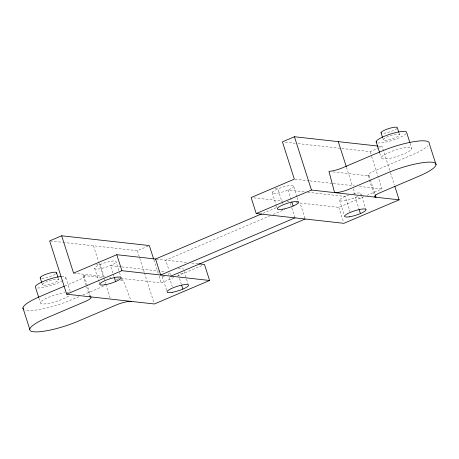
<?xml version="1.0" encoding="UTF-8"?>
<svg xmlns="http://www.w3.org/2000/svg" width="459" height="459" viewBox="0 0 459 459"><rect width="100%" height="100%" fill="white"/><g stroke="black" fill="none" stroke-linecap="round" stroke-linejoin="round"><path stroke-width="0.34" stroke-dasharray="2.29 1.72" d="M63.09 242.392L137.344 250.677L148.085 246.11M297.989 143.587L370.12 151.636L382.129 146.53L390.311 172.165M64.885 285.94L78.564 280.116A11.429 2.335 -17.7 0 0 82.987 275.452L103 277.689M262.864 213.36L276.691 207.479M79.028 296.612L71.214 299.934A34.293 7.011 -17.7 0 1 24.78 310.037M82.936 294.948L104.428 285.802M270.426 215.621L165.739 260.161L168.929 270.156M273.059 214.502L284.913 209.459M120.952 278.383L161.258 282.882L173.703 277.586M177.633 275.911L203.176 265.044M304.948 218.341L300.054 203.016L338.799 207.336L363.689 196.75M366.965 195.356L382.026 188.947L378.56 178.092M378.589 146.134L382.129 146.53M285.263 142.164L295.16 143.271M332.953 171.878L369.208 175.929A11.429 2.335 -17.7 0 1 373.637 171.264L412.056 154.912A34.293 7.011 -17.7 0 0 427.886 145.732M295.045 179.239L309.188 180.817M309.9 180.898L332.528 183.422M333.234 183.502L354.446 185.866M359.397 186.423L382.026 188.947M275.274 188.638L277.821 188.924A11.234 2.295 -17.7 0 1 293.634 186.297L297.03 196.957M304.225 191.873L288 190.06L291.614 201.386M307.754 192.264L345.139 196.441L350.033 211.76M360.413 198.145L355.323 197.577L358.938 208.902M253.93 197.869L282.813 201.088M287.041 201.564L289.153 201.799M295.975 202.557L298.694 202.861M50.364 240.969L62.384 242.312M156.221 259.1L187.576 262.6M191.805 263.07L198.145 263.782M95.822 263.971L100.274 264.464A11.234 2.295 -17.7 0 1 116.087 261.837L119.277 271.831M121.038 266.782L110.458 265.6L113.006 273.598M121.744 266.863L165.481 271.745M180.324 273.398L182.871 273.684M73.572 273.094L104.686 276.565M109.638 277.116L111.049 277.276M117.412 277.988L120.241 278.303M115.714 279.106L119.242 279.502M121.239 279.772L123.23 280.042L130.976 300.731M410.094 143.3L411.792 148.63A16.002 3.27 -17.7 0 1 388.498 158.539A16.002 3.27 -17.7 0 1 389.266 152.371A16.002 3.27 -17.7 0 1 411.792 148.63M398.997 132.863L399.6 134.751A8.572 1.756 -17.7 0 1 387.121 140.058A8.572 1.756 -17.7 0 1 387.534 136.753A8.572 1.756 -17.7 0 1 399.6 134.751M382.835 138.366L383.236 139.628M390.523 172.842L394.401 184.983M379.759 153.065L381.245 157.73M370.12 151.636L371.417 155.704M371.635 156.387L378.348 177.415M369.208 175.929L374.951 193.916M367.957 175.395L369.231 179.394M369.443 180.06L374.337 195.385M360.952 193.813L361.594 195.809M361.807 196.475L366.058 209.803M346.465 167.271L352.495 186.165M353.355 188.861L355.077 194.26M339.511 200.199L344.611 216.189M338.799 207.336L343.475 221.995M297.248 197.622L298.31 200.956M290.283 203.211L291.563 207.204M291.775 207.875L294.753 217.199M282.497 203.584L277.821 188.924A11.234 2.295 -17.7 0 0 277.276 193.256A11.234 2.295 -17.7 0 0 293.634 186.297M272.187 192.688L276.226 205.345M276.438 206.011L276.863 207.348M184.048 271.349L188.299 284.678M178.207 274.448L178.631 275.779M179.48 278.447L181.179 283.777M169.778 272.824L170.628 275.486M168.023 273.312L168.447 274.643M169.296 277.311L172.274 286.634M166.646 290.398L161.97 275.744A11.234 2.295 -17.7 0 0 164.884 276.576M153.897 259.817L158.229 273.38M159.089 276.094L161.258 282.882M137.344 250.677L144.235 272.267M144.447 272.944L153.92 302.63M119.489 272.497L120.981 277.161M113.224 274.264L113.861 276.261M104.313 277.127L100.274 264.464A11.234 2.295 -17.7 0 0 99.735 268.796A11.234 2.295 -17.7 0 0 116.087 261.837M93.498 245.783L98.45 261.303M98.668 261.98L103.619 277.494M103.837 278.171L105.559 283.57M105.771 284.241L110.292 298.413M94.646 268.228L98.685 280.885M98.897 281.551L99.746 284.219M84.238 275.985L90.618 295.975M82.987 275.452L86.39 286.112M86.602 286.777L89.792 296.772M65.844 277.661L70.313 291.649M58.15 277.884L58.752 279.772A8.572 1.756 -17.7 0 1 46.279 285.085A8.572 1.756 -17.7 0 1 46.686 281.774A8.572 1.756 -17.7 0 1 58.752 279.772M41.987 283.387L42.394 284.649M38.917 298.086L40.403 302.751M353.31 193.761A11.234 2.295 -17.7 0 1 360.51 194.57M357.595 196.515A11.234 2.295 -17.7 0 1 340.538 200.99A11.234 2.295 -17.7 0 1 348.863 195.035M178.322 268.785A11.234 2.295 -17.7 0 1 183.411 269.353M397.046 128.4A8.572 1.756 -17.7 0 1 390.035 131.831A8.572 1.756 -17.7 0 1 382.003 133.322M406.054 133.712A16.002 3.27 -17.7 0 1 392.967 140.127A16.002 3.27 -17.7 0 1 377.969 142.91M68.678 296.044A16.002 3.27 -17.7 0 1 47.208 303.634A16.002 3.27 -17.7 0 1 43.261 299.979A16.002 3.27 -17.7 0 1 65.012 292.647M66.79 292.463A16.002 3.27 -17.7 0 1 68.626 292.44M61.69 276.473A16.002 3.276 -17.7 0 1 63.577 280.053M62.671 280.621A16.002 3.276 -17.7 0 1 37.127 287.931M120.545 280.334A11.429 2.335 -17.7 0 1 123.23 280.042M55.327 274.126A8.572 1.756 -17.7 0 1 41.155 278.349"/><path stroke-width="0.69" d="M153.679 259.134L149.347 245.571L61.667 235.783L49.658 240.895L66.664 294.19L154.35 303.978L209.585 280.478L204.484 264.487L198.85 263.856M377.883 146.054L294.443 136.742L282.434 141.848L294.339 179.159L251.113 197.554L256.22 213.544L343.906 223.326L399.135 199.826L394.832 186.337M261.55 213.923L155.544 259.025L116.798 254.699L73.572 273.094L61.667 235.783M64.231 286.215L40.14 296.468A34.293 7.011 -17.7 0 0 23.283 309.131M66.664 294.19L121.899 270.69L209.585 280.478M256.22 213.544L311.449 190.043L399.135 199.826M294.965 217.864L160.644 275.016L155.544 259.025M170.84 276.152L305.16 219.006M436.05 164.747L429.245 143.426A34.293 7.011 -17.7 0 0 413.708 141.693A34.293 7.011 -17.7 0 0 380.981 151.447L342.557 167.793A11.429 2.335 -17.7 0 1 328.965 171.339L334.577 192.619A11.429 2.335 -17.7 0 0 349.362 189.114L387.786 172.768A34.293 7.011 -17.7 0 1 432.143 162.239A34.293 7.011 -17.7 0 1 418.86 176.233L380.436 192.579A11.429 2.335 -17.7 0 0 376.013 197.25L375.164 194.582M409.876 142.634L406.691 132.64A16.002 3.27 -17.7 0 0 389.863 134.252A16.002 3.27 -17.7 0 0 376.552 142.508M398.796 132.232L397.385 127.82A8.572 1.756 -17.7 0 0 388.371 128.686A8.572 1.756 -17.7 0 0 381.24 133.11M381.022 132.697L382.634 137.734M376.145 141.739L379.547 152.399M338.283 141.636L346.252 166.6M359.15 209.568L360.424 213.567M294.443 136.742L311.449 190.043M291.826 202.052L293.106 206.051M181.609 285.108L182.883 289.107M116.798 254.699L121.899 270.69M114.285 277.592L115.559 281.591M56.543 272.841L57.949 277.253M40.18 277.718L41.786 282.761M38.705 297.421L35.303 286.76A16.002 3.276 -17.7 0 1 44.77 280.805A16.002 3.276 -17.7 0 1 61.127 276.519M22.95 307.955L29.755 329.275M40.398 278.131A8.572 1.756 -17.7 0 1 48.602 273.375A8.572 1.756 -17.7 0 1 56.205 273.421M131.228 301.397A11.429 2.335 -17.7 0 0 116.443 304.908L78.019 321.254A34.293 7.011 -17.7 0 1 33.662 331.782A34.293 7.011 -17.7 0 1 46.944 317.789L85.363 301.437A11.429 2.335 -17.7 0 0 89.792 296.772M104.836 284.787A11.234 2.295 -17.7 0 0 121.193 277.827A11.234 2.295 -17.7 0 0 105.381 280.455A11.234 2.295 -17.7 0 0 104.836 284.787M172.159 292.303A11.234 2.295 -17.7 0 0 188.511 285.343A11.234 2.295 -17.7 0 0 172.699 287.971A11.234 2.295 -17.7 0 0 172.159 292.303M282.383 209.247A11.234 2.295 -17.7 0 0 298.734 202.287A11.234 2.295 -17.7 0 0 282.922 204.915A11.234 2.295 -17.7 0 0 282.383 209.247M349.706 216.757A11.234 2.295 -17.7 0 0 366.058 209.803A11.234 2.295 -17.7 0 0 350.246 212.431A11.234 2.295 -17.7 0 0 349.706 216.757"/></g></svg>
